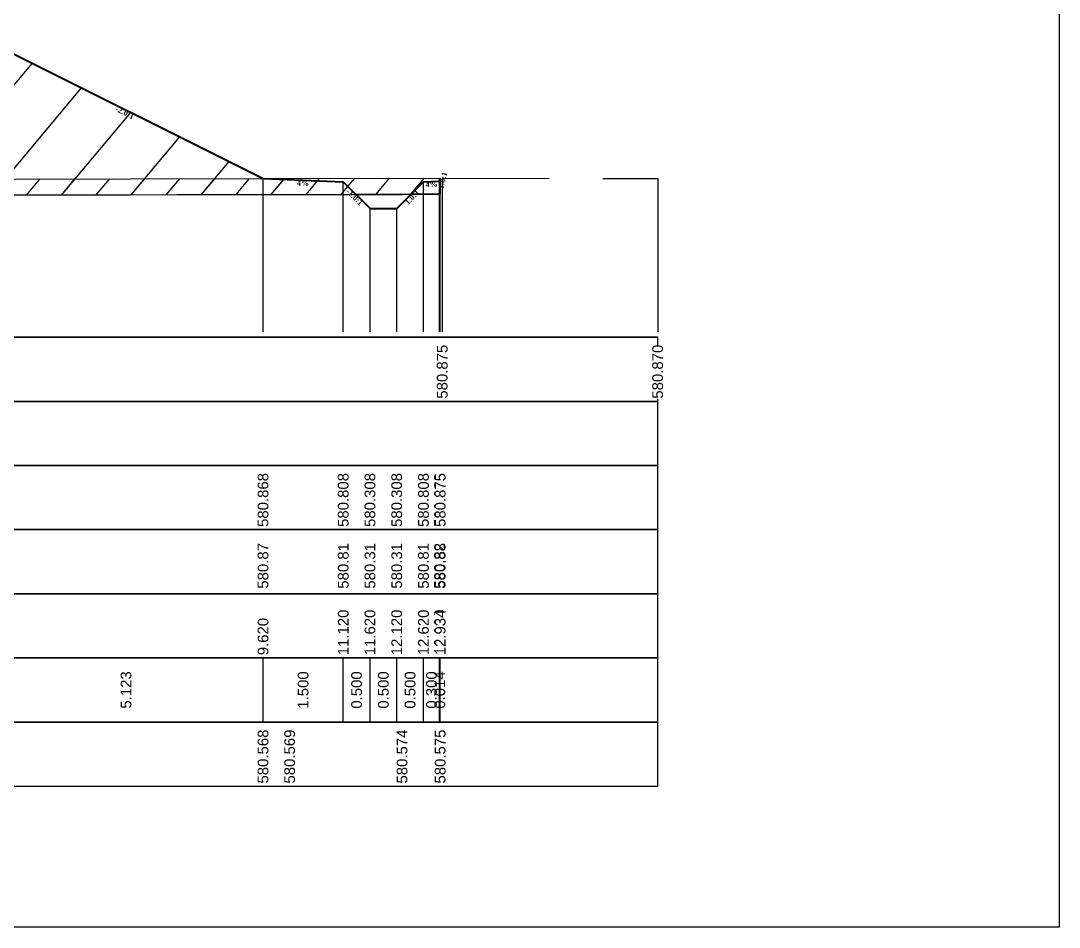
# Model space of a CAD drawing. Header units: millimetres. Extents: x 2762 to 3076, y 916 to 3305.
# Drawn here: x 3056.12 to 3075.54, y 2165.65 to 2182.6 of the extents above; entities that cross this region are included whole.
import ezdxf

# ---------------------------------------------------------------- set-up
doc = ezdxf.new("R2010")
doc.units = ezdxf.units.MM
doc.header["$LTSCALE"] = 2
doc.linetypes.add('CACHE', pattern=[9.525, 6.35, -3.175])
doc.linetypes.add('DASHED', pattern=[0.75, 0.5, -0.25])
doc.layers.add('C-ROAD-CORR', color=5, linetype='Continuous')
doc.layers.add('C-ROAD-SCTN', color=7, linetype='Continuous')
doc.styles.add('C3D_Etiquette', font='romans.shx')
doc.styles.add('C3D_Profil_Travers', font='romans.shx')

msp = doc.modelspace()

# ---------------------------------------------------------------- hatches: boundary and pattern name
at = {"linetype": 'Continuous', "lineweight": -3}
h = msp.add_hatch(dxfattribs=at)
h.set_pattern_fill('_U', color=3, angle=50, style=0, pattern_type=0)
h.set_pattern_definition([(50, (3063.4152, 2179.3578), (-0.766044, 0.642788), [])])
h.paths.add_polyline_path([(3063.415, 2179.358), (3063.65, 2179.592), (3063.95, 2179.604), (3063.963, 2179.659), (3063.963, 2179.359)])
h.paths.add_polyline_path([(3038.819, 2179.407), (3039.05, 2179.639), (3040.55, 2179.699), (3045.133, 2181.99), (3053.13, 2182.31), (3055.526, 2182.214), (3060.65, 2179.652), (3062.15, 2179.592), (3062.386, 2179.356), (3052.85, 2179.336), (3051.263, 2179.344), (3045.468, 2179.392), (3042.449, 2179.39)])
h.paths.add_polyline_path([(3037.234, 2179.414), (3037.234, 2179.714), (3037.25, 2179.651), (3037.55, 2179.639), (3037.777, 2179.412)])
h = msp.add_hatch(dxfattribs=at)
h.set_pattern_fill('_U', color=150, scale=0.5, angle=50, style=0, pattern_type=0)
h.set_pattern_definition([(50, (3063.4152, 2179.35783), (-0.383022, 0.321394), [])])
h.paths.add_polyline_path([(3063.415, 2179.358), (3063.65, 2179.592), (3063.95, 2179.604), (3063.963, 2179.659), (3063.963, 2179.359)])
h.paths.add_polyline_path([(3060.65, 2179.652), (3063.963, 2179.659), (3063.95, 2179.604), (3063.65, 2179.592), (3063.415, 2179.358), (3062.386, 2179.356), (3062.15, 2179.592)])
h.paths.add_polyline_path([(3038.819, 2179.407), (3039.05, 2179.639), (3040.55, 2179.699), (3042.449, 2179.69), (3045.468, 2179.692), (3051.263, 2179.644), (3052.85, 2179.636), (3060.65, 2179.652), (3062.15, 2179.592), (3062.386, 2179.356), (3052.85, 2179.336), (3051.263, 2179.344), (3045.468, 2179.392), (3042.449, 2179.39)])
h.paths.add_polyline_path([(3037.234, 2179.714), (3040.55, 2179.699), (3039.05, 2179.639), (3038.819, 2179.407), (3037.777, 2179.412), (3037.55, 2179.639), (3037.25, 2179.651)])
h.paths.add_polyline_path([(3037.234, 2179.414), (3037.234, 2179.714), (3037.25, 2179.651), (3037.55, 2179.639), (3037.777, 2179.412)])

# ---------------------------------------------------------------- linework, layer by layer
at = {"color": 253, "linetype": 'Continuous', "lineweight": -3}
for p, q in [((3055.526, 2182.214), (3060.65, 2179.652)), ((3052.85, 2179.636), (3060.65, 2179.652)), ((3060.65, 2179.652), (3063.963, 2179.659)), ((3062.15, 2179.592), (3060.65, 2179.652)), ((3060.65, 2179.652), (3062.15, 2179.592)), ((3060.65, 2179.652), (3062.15, 2179.592)), ((3062.386, 2179.356), (3062.15, 2179.592)), ((3062.15, 2179.592), (3062.386, 2179.356)), ((3062.15, 2179.592), (3062.386, 2179.356)), ((3063.415, 2179.358), (3063.65, 2179.592)), ((3063.65, 2179.592), (3063.415, 2179.358)), ((3063.415, 2179.358), (3063.65, 2179.592)), ((3063.65, 2179.592), (3063.95, 2179.604)), ((3063.95, 2179.604), (3063.65, 2179.592)), ((3063.65, 2179.592), (3063.95, 2179.604)), ((3063.95, 2179.604), (3063.963, 2179.659)), ((3063.963, 2179.659), (3063.95, 2179.604)), ((3063.95, 2179.604), (3063.963, 2179.659)), ((3063.963, 2179.659), (3063.963, 2179.359)), ((3063.963, 2179.659), (3063.963, 2179.359)), ((3062.386, 2179.356), (3052.85, 2179.336)), ((3062.386, 2179.356), (3052.85, 2179.336)), ((3063.415, 2179.358), (3062.386, 2179.356)), ((3062.386, 2179.356), (3063.415, 2179.358)), ((3062.65, 2179.092), (3062.386, 2179.356)), ((3063.415, 2179.358), (3063.15, 2179.092)), ((3063.963, 2179.359), (3063.415, 2179.358)), ((3063.963, 2179.359), (3063.415, 2179.358)), ((3063.15, 2179.092), (3062.65, 2179.092))]:
    msp.add_line(p, q, dxfattribs=at)
at = {"color": 105, "linetype": 'DASHED', "lineweight": -3, "ltscale": 2}
for p, q in [((3052.85, 2179.636), (3064.001, 2179.659)), ((3064.001, 2179.659), (3068.03, 2179.654))]:
    msp.add_line(p, q, dxfattribs=at)
at = {"color": 8, "linetype": 'CACHE', "lineweight": -3}
for p, q in [((3060.65, 2176.784), (3060.65, 2179.652)), ((3062.15, 2176.784), (3062.15, 2179.592)), ((3063.65, 2176.784), (3063.65, 2179.592)), ((3063.95, 2176.784), (3063.95, 2179.604)), ((3063.963, 2176.784), (3063.963, 2179.659)), ((3062.65, 2176.784), (3062.65, 2179.092)), ((3063.15, 2176.784), (3063.15, 2179.092))]:
    msp.add_line(p, q, dxfattribs=at)
at = {"color": 98, "linetype": 'CACHE', "lineweight": -3}
for p, q in [((3064.001, 2179.659), (3064.001, 2176.784)), ((3068.03, 2179.654), (3068.03, 2176.784))]:
    msp.add_line(p, q, dxfattribs=at)
at = {"color": 6, "linetype": 'Continuous', "lineweight": -3}
for p, q in [((3052.85, 2179.336), (3060.65, 2179.352)), ((3060.65, 2179.352), (3061.148, 2179.353)), ((3061.148, 2179.353), (3063.25, 2179.357)), ((3063.25, 2179.357), (3063.963, 2179.359))]:
    msp.add_line(p, q, dxfattribs=at)
at = {"color": 7, "linetype": 'Continuous', "lineweight": -3}
for p, q in [((3034.029, 2176.684), (3068.031, 2176.684)), ((3060.65, 2169.484), (3060.65, 2170.684)), ((3060.65, 2169.484), (3060.65, 2170.684)), ((3062.15, 2169.484), (3062.15, 2170.684)), ((3062.15, 2169.484), (3062.15, 2170.684)), ((3062.65, 2169.484), (3062.65, 2170.684)), ((3062.65, 2169.484), (3062.65, 2170.684)), ((3063.15, 2169.484), (3063.15, 2170.684)), ((3063.15, 2169.484), (3063.15, 2170.684)), ((3063.65, 2169.484), (3063.65, 2170.684)), ((3063.65, 2169.484), (3063.65, 2170.684)), ((3063.95, 2169.484), (3063.95, 2170.684)), ((3063.95, 2169.484), (3063.95, 2170.684)), ((3063.963, 2169.484), (3063.963, 2170.684))]:
    msp.add_line(p, q, dxfattribs=at)
for points in [[(3034.029, 2175.484), (3068.031, 2175.484), (3068.031, 2176.684), (3034.029, 2176.684)], [(3034.029, 2174.284), (3068.031, 2174.284), (3068.031, 2175.484), (3034.029, 2175.484)], [(3034.029, 2173.084), (3068.031, 2173.084), (3068.031, 2174.284), (3034.029, 2174.284)], [(3034.029, 2171.884), (3068.031, 2171.884), (3068.031, 2173.084), (3034.029, 2173.084)], [(3034.029, 2170.684), (3068.031, 2170.684), (3068.031, 2171.884), (3034.029, 2171.884)], [(3034.029, 2169.484), (3068.031, 2169.484), (3068.031, 2170.684), (3034.029, 2170.684)], [(3034.029, 2168.284), (3068.031, 2168.284), (3068.031, 2169.484), (3034.029, 2169.484)]]:
    msp.add_3dface(points, dxfattribs=at)
at = {"layer": 'C-ROAD-CORR', "color": 1, "linetype": 'Continuous', "lineweight": 40}
for p, q in [((3055.526, 2182.214), (3060.65, 2179.652)), ((3060.65, 2179.652), (3062.15, 2179.592)), ((3062.15, 2179.592), (3062.65, 2179.092)), ((3063.15, 2179.092), (3063.65, 2179.592)), ((3063.65, 2179.592), (3063.95, 2179.604)), ((3063.95, 2179.604), (3063.963, 2179.659)), ((3062.65, 2179.092), (3063.15, 2179.092))]:
    msp.add_line(p, q, dxfattribs=at)
at = {"layer": 'C-ROAD-CORR', "color": 1, "linetype": 'Continuous', "lineweight": -3}
for p, q in [((3062.15, 2179.592), (3062.65, 2179.092)), ((3063.15, 2179.092), (3063.65, 2179.592))]:
    msp.add_line(p, q, dxfattribs=at)
at = {"layer": 'C-ROAD-SCTN', "color": 154, "linetype": 'Continuous', "lineweight": -3}
for p, q in [((3055.526, 2182.214), (3060.65, 2179.652)), ((3060.65, 2179.652), (3062.15, 2179.592)), ((3062.15, 2179.592), (3062.65, 2179.092)), ((3063.15, 2179.092), (3063.65, 2179.592)), ((3063.65, 2179.592), (3063.95, 2179.604)), ((3063.95, 2179.604), (3063.963, 2179.659)), ((3062.65, 2179.092), (3063.15, 2179.092))]:
    msp.add_line(p, q, dxfattribs=at)
at = {"layer": 'C-ROAD-SCTN', "color": 1, "linetype": 'Continuous', "lineweight": -3}
for p, q in [((3055.526, 2182.214), (3060.65, 2179.652)), ((3060.65, 2179.652), (3062.15, 2179.592)), ((3062.15, 2179.592), (3062.65, 2179.092)), ((3063.15, 2179.092), (3063.65, 2179.592)), ((3063.65, 2179.592), (3063.95, 2179.604)), ((3063.95, 2179.604), (3063.963, 2179.659)), ((3062.65, 2179.092), (3063.15, 2179.092))]:
    msp.add_line(p, q, dxfattribs=at)

# ---------------------------------------------------------------- texts
at = {"color": 7, "linetype": 'Continuous', "lineweight": -3, "char_height": 0.1, "attachment_point": 2, "style": 'C3D_Etiquette'}
for s, insert, width, rotation in [('{\\fTimes New Roman|b1|i0|c0|p18;-2.0:1}', (3058.086, 2180.929), 0.34598, 333.4349), ('{\\fTimes New Roman|b1|i0|c0|p18;1.0:1}', (3063.96, 2179.631), 0.29446, 75.9638), ('{\\fTimes New Roman|b1|i0|c0|p18;4%}', (3061.399, 2179.618), 0.42071, 357.7094), ('{\\fTimes New Roman|b1|i0|c0|p18;4%}', (3063.8, 2179.594), 0.37094, 2.2906), ('{\\fTimes New Roman|b1|i0|c0|p18;-1.0:1}', (3062.397, 2179.339), 0.34598, 315), ('{\\fTimes New Roman|b1|i0|c0|p18;1.0:1}', (3063.402, 2179.339), 0.29001, 45)]:
    msp.add_mtext(s, dxfattribs=dict(at, insert=insert, width=width, rotation=rotation))
at = {"color": 7, "linetype": 'Continuous', "lineweight": -3, "char_height": 0.2, "rotation": 90, "style": 'C3D_Profil_Travers'}
for s, insert, attachment_point in [('{\\fArial|b0|i0|c0|p34;580.87}', (3060.65, 2171.979), 4), ('{\\fArial|b0|i0|c0|p34;580.81}', (3062.15, 2171.979), 4), ('{\\fArial|b0|i0|c0|p34;580.31}', (3062.65, 2171.979), 4), ('{\\fArial|b0|i0|c0|p34;580.31}', (3063.15, 2171.979), 4), ('{\\fArial|b0|i0|c0|p34;580.81}', (3063.65, 2171.979), 4), ('{\\fArial|b0|i0|c0|p34;580.82}', (3063.95, 2171.979), 4), ('{\\fArial|b0|i0|c0|p34;580.88}', (3063.963, 2171.979), 4), ('{\\fArial|b0|i0|c0|p34;5.123}', (3058.088, 2170.084), 5), ('{\\fArial|b0|i0|c0|p34;1.500}', (3061.4, 2170.084), 5), ('{\\fArial|b0|i0|c0|p34;0.500}', (3062.4, 2170.084), 5), ('{\\fArial|b0|i0|c0|p34;0.500}', (3062.9, 2170.084), 5), ('{\\fArial|b0|i0|c0|p34;0.500}', (3063.4, 2170.084), 5), ('{\\fArial|b0|i0|c0|p34;0.300}', (3063.8, 2170.084), 5), ('{\\fArial|b0|i0|c0|p34;0.014}', (3063.956, 2170.084), 5)]:
    msp.add_mtext(s, dxfattribs=dict(at, insert=insert, attachment_point=attachment_point))

# ---------------------------------------------------------------- next in the draw order: texts
at = {"color": 7, "linetype": 'Continuous', "lineweight": -3, "char_height": 0.2, "attachment_point": 4, "rotation": 90, "style": 'C3D_Profil_Travers', "bg_fill": 3, "box_fill_scale": 1.000375, "bg_fill_color": 256, "bg_fill_true_color": 13158600, "bg_fill_transparency": 0}
for s, insert, width in [('{\\fArial|b0|i0|c0|p34;580.875}', (3064.001, 2175.534), 0.99705), ('{\\fArial|b0|i0|c0|p34;580.870}', (3068.03, 2175.534), 0.99484), ('{\\fArial|b0|i0|c0|p34;580.868}', (3060.65, 2173.134), 0.99595), ('{\\fArial|b0|i0|c0|p34;580.808}', (3062.15, 2173.134), 0.99595), ('{\\fArial|b0|i0|c0|p34;580.308}', (3062.65, 2173.134), 0.99595), ('{\\fArial|b0|i0|c0|p34;580.308}', (3063.15, 2173.134), 0.99595), ('{\\fArial|b0|i0|c0|p34;580.808}', (3063.65, 2173.134), 0.99595), ('{\\fArial|b0|i0|c0|p34;\\C256;9.620}', (3060.65, 2170.734), 0.68096), ('{\\fArial|b0|i0|c0|p34;\\C256;11.120}', (3062.15, 2170.734), 0.81889), ('{\\fArial|b0|i0|c0|p34;\\C256;11.620}', (3062.65, 2170.734), 0.81889), ('{\\fArial|b0|i0|c0|p34;\\C256;12.120}', (3063.15, 2170.734), 0.81889), ('{\\fArial|b0|i0|c0|p34;\\C256;12.620}', (3063.65, 2170.734), 0.81889), ('{\\fArial|b0|i0|c0|p34;580.568}', (3060.65, 2168.334), 0.99595), ('{\\fArial|b0|i0|c0|p34;580.569}', (3061.148, 2168.334), 0.99595), ('{\\fArial|b0|i0|c0|p34;580.574}', (3063.25, 2168.334), 0.99471), ('{\\fArial|b0|i0|c0|p34;580.575}', (3063.963, 2168.334), 0.99705)]:
    msp.add_mtext(s, dxfattribs=dict(at, insert=insert, width=width))

# ---------------------------------------------------------------- next in the draw order: texts
for s, insert, width in [('{\\fArial|b0|i0|c0|p34;580.820}', (3063.95, 2173.134), 0.99484), ('{\\fArial|b0|i0|c0|p34;\\C256;12.920}', (3063.95, 2170.734), 0.81889)]:
    msp.add_mtext(s, dxfattribs=dict(at, insert=insert, width=width))

# ---------------------------------------------------------------- next in the draw order: texts
for s, insert, width in [('{\\fArial|b0|i0|c0|p34;580.875}', (3063.963, 2173.134), 0.99705), ('{\\fArial|b0|i0|c0|p34;\\C256;12.934}', (3063.963, 2170.734), 0.81875)]:
    msp.add_mtext(s, dxfattribs=dict(at, insert=insert, width=width))

# ---------------------------------------------------------------- next in the draw order: linework, layer by layer
msp.add_lwpolyline([(3026.54, 2195.145), (3075.54, 2195.145), (3075.54, 2165.645), (3026.54, 2165.645)], close=True)

doc.saveas('drawing.dxf')
